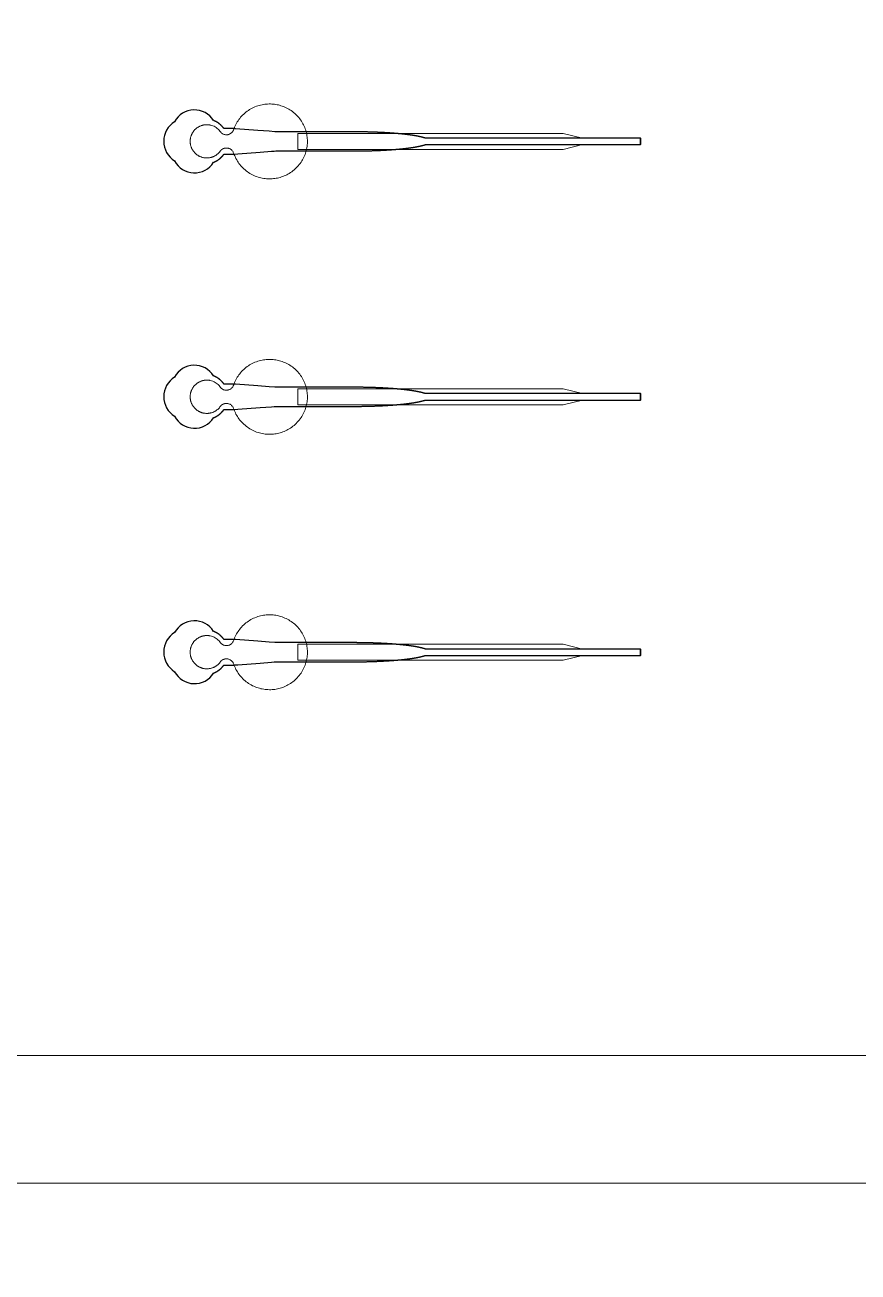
# Model space of a CAD drawing. Header units: inches. Extents: x -52997 to 52003, y -52254 to 52746.
# Drawn here: x 5746 to 12272, y -21043 to -11278 of the extents above; entities that cross this region are included whole.
import ezdxf

# ---------------------------------------------------------------- set-up
doc = ezdxf.new("R2010")
doc.units = ezdxf.units.IN
doc.header["$MEASUREMENT"] = 0
doc.layers.add('1', color=1, linetype='Continuous')
doc.layers.add('2', color=140, linetype='Continuous', lineweight=0)
doc.layers.add('3', color=90, linetype='Continuous', lineweight=0)

msp = doc.modelspace()

# ---------------------------------------------------------------- linework, layer by layer
at = {"layer": '1'}
for points in [[(-16283.4, -47485.7), (0, -47485.7), (16283.4, -47485.7, 5.999107)], [(-16250, -47285.7), (0, -47285.7), (16250, -47285.7, 5.986812)], [(-13685.8, -45485.7), (0, -45485.7), (13685.8, -45485.7, 6.794322)], [(7223.3, -12353.6), (7223.6, -12353.4), (7224.4, -12353.1), (7225.3, -12352.8), (7226.1, -12352.4), (7227, -12352.1), (7227.8, -12351.8), (7228.7, -12351.4), (7229.5, -12351), (7230.4, -12350.7), (7231.2, -12350.3), (7232.1, -12349.9), (7232.9, -12349.5), (7233.8, -12349.1), (7234.6, -12348.7), (7235.5, -12348.3), (7236.4, -12347.9), (7237.2, -12347.5), (7238.1, -12347.1), (7238.9, -12346.6), (7239.8, -12346.2), (7240.6, -12345.8), (7241.5, -12345.3), (7242.4, -12344.9), (7243.2, -12344.4), (7244.1, -12343.9), (7244.9, -12343.5), (7245.8, -12343), (7246.6, -12342.5), (7247.5, -12342), (7248.4, -12341.5), (7249.2, -12341), (7250.1, -12340.5), (7250.9, -12340), (7251.8, -12339.5), (7252.6, -12339), (7253.5, -12338.4), (7254.3, -12337.9), (7255.2, -12337.3), (7256, -12336.8), (7256.8, -12336.2), (7257.7, -12335.7), (7258.5, -12335.1), (7259.4, -12334.6), (7260.2, -12334), (7261, -12333.4), (7261.8, -12332.8), (7262.7, -12332.2), (7263.5, -12331.6), (7264.3, -12331), (7265.1, -12330.4), (7266, -12329.8), (7266.8, -12329.2), (7267.6, -12328.6), (7268.4, -12328), (7269.2, -12327.3), (7270, -12326.7), (7270.8, -12326.1), (7271.6, -12325.4), (7272.4, -12324.8), (7273.2, -12324.1), (7274, -12323.5), (7274.7, -12322.8), (7275.5, -12322.2), (7276.3, -12321.5), (7277, -12320.8), (7277.8, -12320.1), (7278.6, -12319.5), (7279.3, -12318.8), (7280.1, -12318.1), (7280.8, -12317.4), (7281.6, -12316.7), (7282.3, -12316), (7283, -12315.3), (7283.8, -12314.6), (7284.5, -12313.9), (7285.2, -12313.2), (7285.9, -12312.5), (7286.6, -12311.7), (7287.3, -12311), (7288, -12310.3), (7288.7, -12309.6), (7289.4, -12308.8), (7290.1, -12308.1), (7290.8, -12307.4), (7291.5, -12306.6), (7292.1, -12305.9), (7292.8, -12305.2), (7293.5, -12304.4), (7294.1, -12303.7), (7294.8, -12302.9), (7295.4, -12302.2), (7296, -12301.4), (7296.7, -12300.7), (7297.3, -12299.9), (7297.9, -12299.1), (7298.5, -12298.4), (7299.1, -12297.6), (7299.7, -12296.9), (7300.3, -12296.1), (7300.9, -12295.3), (7301.5, -12294.6), (7302, -12293.8), (7302.6, -12293), (7303.2, -12292.3), (7303.7, -12291.5), (7304.3, -12290.7), (7304.8, -12290), (7348.4, -12290), (7370.2, -12290), (7381.1, -12290), (7383.8, -12290), (7385.2, -12290), (7385.2, -12290), (7385.2, -12290), (7385.2, -12290), (7385.2, -12290), (7385.2, -12289.9), (7385.3, -12289.9), (7385.7, -12289.9), (7386.4, -12289.9), (7387.7, -12289.8), (7390.5, -12289.5), (7412.6, -12287.9), (7589.2, -12274.3), (7677.6, -12267.5), (7699.6, -12265.8), (7710.7, -12265), (7711, -12265), (7711.1, -12265), (7711.1, -12265), (7711.2, -12265), (7711.3, -12265), (7711.7, -12265), (7972.2, -12265), (7978.4, -12265), (7991, -12265), (8091.5, -12265), (8292.5, -12265), (8305.1, -12265), (8311.4, -12265), (8314.5, -12265), (8316.1, -12265), (8316.5, -12265), (8316.7, -12265), (8316.8, -12265), (8316.8, -12265), (8316.9, -12265), (8316.9, -12265), (8317.4, -12265), (8322, -12264.9), (8326.6, -12264.9), (8331.3, -12264.9), (8335.9, -12264.9), (8340.5, -12264.9), (8345.2, -12264.9), (8349.9, -12264.8), (8354.5, -12264.8), (8359.2, -12264.8), (8363.9, -12264.7), (8368.6, -12264.7), (8373.4, -12264.6), (8378.1, -12264.6), (8382.8, -12264.5), (8387.6, -12264.4), (8392.4, -12264.4), (8397.1, -12264.3), (8401.9, -12264.2), (8406.7, -12264.1), (8411.5, -12264), (8416.3, -12263.9), (8421.1, -12263.8), (8425.9, -12263.7), (8430.7, -12263.6), (8435.5, -12263.5), (8440.3, -12263.3), (8445.1, -12263.2), (8450, -12263.1), (8454.8, -12262.9), (8459.6, -12262.8), (8464.5, -12262.6), (8469.3, -12262.5), (8474.1, -12262.3), (8479, -12262.2), (8483.8, -12262), (8488.6, -12261.8), (8493.5, -12261.6), (8498.3, -12261.4), (8503.1, -12261.2), (8507.9, -12261), (8512.7, -12260.8), (8517.5, -12260.6), (8522.4, -12260.4), (8527.1, -12260.2), (8531.9, -12260), (8536.7, -12259.7), (8541.5, -12259.5), (8546.3, -12259.3), (8551, -12259), (8555.8, -12258.7), (8560.5, -12258.5), (8565.3, -12258.2), (8570, -12258), (8574.7, -12257.7), (8579.4, -12257.4), (8584.1, -12257.1), (8588.7, -12256.8), (8593.4, -12256.5), (8598, -12256.2), (8602.6, -12255.9), (8607.2, -12255.6), (8611.8, -12255.3), (8616.4, -12254.9), (8618.7, -12254.8), (8621, -12254.6), (8623.2, -12254.4), (8625.5, -12254.3), (8627.8, -12254.1), (8630, -12253.9), (8632.3, -12253.8), (8634.5, -12253.6), (8636.8, -12253.4), (8639, -12253.2), (8641.2, -12253), (8643.4, -12252.9), (8645.7, -12252.7), (8647.9, -12252.5), (8650.1, -12252.3), (8652.3, -12252.1), (8654.5, -12251.9), (8656.7, -12251.8), (8658.9, -12251.6), (8661.1, -12251.4), (8663.2, -12251.2), (8665.4, -12251), (8667.6, -12250.8), (8669.7, -12250.6), (8671.9, -12250.4), (8674, -12250.2), (8676.1, -12250), (8678.3, -12249.8), (8680.4, -12249.6), (8682.5, -12249.4), (8684.6, -12249.2), (8686.7, -12249), (8688.8, -12248.8), (8690.9, -12248.6), (8693, -12248.4), (8695.1, -12248.2), (8697.2, -12248), (8699.2, -12247.7), (8701.3, -12247.5), (8703.3, -12247.3), (8705.4, -12247.1), (8707.4, -12246.9), (8709.4, -12246.7), (8711.5, -12246.4), (8713.5, -12246.2), (8715.5, -12246), (8717.5, -12245.8), (8719.5, -12245.6), (8721.4, -12245.3), (8723.4, -12245.1), (8725.4, -12244.9), (8727.3, -12244.7), (8729.3, -12244.4), (8731.2, -12244.2), (8733.2, -12244), (8735.1, -12243.7), (8737, -12243.5), (8738.9, -12243.3), (8740.8, -12243), (8742.7, -12242.8), (8744.6, -12242.5), (8746.4, -12242.3), (8748.3, -12242.1), (8750.2, -12241.8), (8752, -12241.6), (8753.9, -12241.3), (8755.7, -12241.1), (8757.5, -12240.9), (8759.3, -12240.6), (8761.1, -12240.4), (8762.9, -12240.1), (8764.7, -12239.9), (8766.5, -12239.6), (8768.2, -12239.4), (8770, -12239.1), (8771.7, -12238.9), (8773.5, -12238.6), (8775.2, -12238.3), (8776.9, -12238.1), (8778.6, -12237.8), (8780.3, -12237.6), (8782, -12237.3), (8783.7, -12237.1), (8785.4, -12236.8), (8787.1, -12236.5), (8788.7, -12236.3), (8790.4, -12236), (8792, -12235.8), (8793.6, -12235.5), (8795.2, -12235.2), (8796.8, -12235), (8798.4, -12234.7), (8800, -12234.4), (8801.6, -12234.2), (8803.1, -12233.9), (8804.7, -12233.6), (8806.2, -12233.3), (8807.8, -12233.1), (8809.3, -12232.8), (8810.8, -12232.5), (8812.3, -12232.3), (8813.8, -12232), (8815.3, -12231.7), (8816.8, -12231.4), (8818.2, -12231.2), (8819.7, -12230.9), (8821.1, -12230.6), (8822.5, -12230.3), (8823.9, -12230), (8825.4, -12229.8), (8826.8, -12229.5), (8828.1, -12229.2), (8829.5, -12228.9), (8830.9, -12228.6), (8832.2, -12228.4), (8833.6, -12228.1), (8834.9, -12227.8), (8836.2, -12227.5), (8837.6, -12227.2), (8838.9, -12226.9), (8840.1, -12226.6), (8841.4, -12226.4), (8842.7, -12226.1), (8843.9, -12225.8), (8845.2, -12225.5), (8846.4, -12225.2), (8847.7, -12224.9), (8848.9, -12224.6), (8850.1, -12224.3), (8851.3, -12224), (8852.4, -12223.8), (8853.6, -12223.5), (8854.8, -12223.2), (8855.9, -12222.9), (8857.1, -12222.6), (8858.2, -12222.3), (8859.3, -12222), (8860.4, -12221.7), (8861.5, -12221.4), (8862.6, -12221.1), (8863.7, -12220.8), (8864.7, -12220.5), (8865.8, -12220.2), (8866.8, -12219.9), (8867.8, -12219.6), (8868.9, -12219.3), (8869.9, -12219), (8870.9, -12218.8), (8871.8, -12218.5), (8872.8, -12218.2), (8873.8, -12217.9), (8874.7, -12217.6), (8875.7, -12217.3), (8876.6, -12217), (8877.5, -12216.7), (8878.4, -12216.4), (8879.3, -12216.1), (8880.2, -12215.8), (8881.1, -12215.5), (8882.5, -12215), (10568.1, -12215.2), (10568.1, -12165), (8882.5, -12165), (8882.3, -12164.9), (8881.4, -12164.6), (8880.5, -12164.2), (8879.7, -12163.9), (8878.8, -12163.6), (8877.9, -12163.3), (8876.9, -12163), (8876, -12162.7), (8875.1, -12162.4), (8874.1, -12162.2), (8873.2, -12161.9), (8872.2, -12161.6), (8871.2, -12161.3), (8870.2, -12161), (8869.2, -12160.7), (8868.2, -12160.4), (8867.2, -12160.1), (8866.1, -12159.8), (8865.1, -12159.5), (8864, -12159.2), (8862.9, -12158.9), (8861.9, -12158.6), (8860.8, -12158.3), (8859.7, -12158), (8858.5, -12157.7), (8857.4, -12157.4), (8856.3, -12157.1), (8855.1, -12156.8), (8854, -12156.5), (8852.8, -12156.2), (8851.6, -12155.9), (8850.4, -12155.6), (8849.2, -12155.4), (8848, -12155.1), (8846.8, -12154.8), (8845.6, -12154.5), (8844.3, -12154.2), (8843, -12153.9), (8841.8, -12153.6), (8840.5, -12153.3), (8839.2, -12153), (8837.9, -12152.8), (8836.6, -12152.5), (8835.3, -12152.2), (8833.9, -12151.9), (8832.6, -12151.6), (8831.2, -12151.3), (8829.9, -12151.1), (8828.5, -12150.8), (8827.1, -12150.5), (8825.7, -12150.2), (8824.3, -12149.9), (8822.9, -12149.7), (8821.5, -12149.4), (8820, -12149.1), (8818.6, -12148.8), (8817.1, -12148.5), (8815.6, -12148.3), (8814.2, -12148), (8812.7, -12147.7), (8811.2, -12147.4), (8809.6, -12147.2), (8808.1, -12146.9), (8806.6, -12146.6), (8805, -12146.3), (8803.5, -12146.1), (8801.9, -12145.8), (8800.4, -12145.5), (8798.8, -12145.3), (8797.2, -12145), (8795.6, -12144.7), (8794, -12144.5), (8792.3, -12144.2), (8790.7, -12143.9), (8789.1, -12143.7), (8787.4, -12143.4), (8785.8, -12143.2), (8784.1, -12142.9), (8782.4, -12142.6), (8780.7, -12142.4), (8779, -12142.1), (8777.3, -12141.9), (8775.6, -12141.6), (8773.8, -12141.4), (8772.1, -12141.1), (8770.4, -12140.8), (8768.6, -12140.6), (8766.8, -12140.3), (8765.1, -12140.1), (8763.3, -12139.8), (8761.5, -12139.6), (8759.7, -12139.3), (8757.9, -12139.1), (8756.1, -12138.9), (8754.2, -12138.6), (8752.4, -12138.4), (8750.5, -12138.1), (8748.7, -12137.9), (8746.8, -12137.6), (8745, -12137.4), (8743.1, -12137.2), (8741.2, -12136.9), (8739.3, -12136.7), (8737.4, -12136.5), (8735.5, -12136.2), (8733.5, -12136), (8731.6, -12135.8), (8729.7, -12135.5), (8727.7, -12135.3), (8725.8, -12135.1), (8723.8, -12134.8), (8721.8, -12134.6), (8719.9, -12134.4), (8717.9, -12134.2), (8715.9, -12133.9), (8713.9, -12133.7), (8711.9, -12133.5), (8709.9, -12133.3), (8707.8, -12133.1), (8705.8, -12132.8), (8703.8, -12132.6), (8701.7, -12132.4), (8699.7, -12132.2), (8697.6, -12132), (8695.5, -12131.8), (8693.5, -12131.6), (8691.4, -12131.4), (8689.3, -12131.1), (8687.2, -12130.9), (8685.1, -12130.7), (8683, -12130.5), (8680.9, -12130.3), (8678.8, -12130.1), (8676.6, -12129.9), (8674.5, -12129.7), (8672.4, -12129.5), (8670.2, -12129.3), (8668.1, -12129.1), (8665.9, -12128.9), (8663.7, -12128.8), (8661.6, -12128.6), (8659.4, -12128.4), (8657.2, -12128.2), (8655, -12128), (8652.8, -12127.8), (8650.6, -12127.6), (8648.4, -12127.4), (8646.2, -12127.3), (8644, -12127.1), (8641.8, -12126.9), (8639.6, -12126.7), (8637.3, -12126.5), (8635.1, -12126.4), (8632.8, -12126.2), (8630.6, -12126), (8628.4, -12125.8), (8626.1, -12125.7), (8623.8, -12125.5), (8621.6, -12125.3), (8619.3, -12125.2), (8614.8, -12124.8), (8610.2, -12124.5), (8605.6, -12124.2), (8601, -12123.9), (8596.4, -12123.6), (8591.8, -12123.3), (8587.1, -12123), (8582.5, -12122.7), (8577.8, -12122.4), (8573.1, -12122.1), (8568.4, -12121.9), (8563.7, -12121.6), (8559, -12121.3), (8554.2, -12121.1), (8549.5, -12120.8), (8544.8, -12120.6), (8540, -12120.3), (8535.3, -12120.1), (8530.5, -12119.9), (8525.7, -12119.6), (8520.9, -12119.4), (8516.1, -12119.2), (8511.3, -12119), (8506.6, -12118.8), (8501.8, -12118.6), (8496.9, -12118.4), (8492.1, -12118.2), (8487.3, -12118), (8482.5, -12117.9), (8477.7, -12117.7), (8472.9, -12117.5), (8468.1, -12117.4), (8463.3, -12117.2), (8458.5, -12117.1), (8453.7, -12116.9), (8448.9, -12116.8), (8444.1, -12116.7), (8439.3, -12116.5), (8434.5, -12116.4), (8429.7, -12116.3), (8424.9, -12116.2), (8420.1, -12116.1), (8415.4, -12116), (8410.6, -12115.9), (8405.8, -12115.8), (8401.1, -12115.7), (8396.3, -12115.6), (8391.6, -12115.5), (8386.9, -12115.5), (8382.1, -12115.4), (8377.4, -12115.3), (8372.7, -12115.3), (8368, -12115.2), (8363.4, -12115.2), (8358.7, -12115.1), (8354, -12115.1), (8349.4, -12115.1), (8344.8, -12115), (8340.1, -12115), (8335.5, -12115), (8330.9, -12115), (8328.6, -12115), (8328.1, -12115), (8327.8, -12115), (8327.6, -12115), (8327.4, -12115), (8325.8, -12115), (8319.5, -12115), (8306.7, -12115), (8255.7, -12115), (8051.8, -12115), (8000.8, -12115), (7975.3, -12115), (7968.9, -12115), (7967.3, -12115), (7711.6, -12115), (7711.2, -12115), (7711.1, -12115), (7711.1, -12115), (7711.1, -12115), (7711, -12115), (7710.6, -12114.9), (7709.3, -12114.8), (7703.7, -12114.4), (7659.6, -12111), (7571.3, -12104.2), (7394.6, -12090.7), (7389.1, -12090.2), (7386.3, -12090), (7385.6, -12090), (7385.3, -12090), (7385.2, -12090), (7385.2, -12090), (7385.2, -12090), (7385.2, -12090), (7385.2, -12090), (7385.1, -12090), (7384.8, -12090), (7382.1, -12090), (7376.6, -12090), (7365.7, -12090), (7343.9, -12090), (7322.1, -12090), (7311.3, -12090), (7305.8, -12090), (7305.1, -12090), (7305, -12090), (7304.9, -12090), (7304.8, -12090), (7304.8, -12090), (7304.8, -12090), (7304.8, -12089.9), (7304.4, -12089.4), (7303.6, -12088.2), (7302.8, -12087.1), (7302, -12086), (7301.1, -12084.9), (7300.3, -12083.8), (7299.4, -12082.6), (7298.5, -12081.5), (7297.6, -12080.4), (7296.7, -12079.3), (7295.8, -12078.2), (7294.9, -12077.1), (7294, -12076), (7293, -12074.9), (7292, -12073.8), (7291.1, -12072.7), (7290.1, -12071.7), (7289.1, -12070.6), (7288.1, -12069.5), (7287, -12068.4), (7286, -12067.4), (7284.9, -12066.3), (7283.9, -12065.3), (7282.8, -12064.2), (7281.7, -12063.2), (7280.6, -12062.2), (7279.5, -12061.1), (7278.4, -12060.1), (7277.3, -12059.1), (7276.1, -12058.1), (7274.9, -12057.1), (7273.8, -12056.1), (7272.6, -12055.1), (7271.4, -12054.2), (7270.2, -12053.2), (7269, -12052.3), (7267.8, -12051.3), (7266.6, -12050.4), (7265.3, -12049.4), (7264.1, -12048.5), (7262.8, -12047.6), (7261.5, -12046.7), (7260.3, -12045.8), (7259, -12044.9), (7257.7, -12044.1), (7256.4, -12043.2), (7255.1, -12042.4), (7253.7, -12041.5), (7252.4, -12040.7), (7251.1, -12039.9), (7249.7, -12039.1), (7248.4, -12038.3), (7247, -12037.5), (7245.7, -12036.8), (7244.3, -12036), (7242.9, -12035.3), (7241.5, -12034.5), (7240.1, -12033.8), (7238.8, -12033.1), (7237.4, -12032.4), (7235.9, -12031.8), (7234.5, -12031.1), (7233.1, -12030.4), (7231.7, -12029.8), (7230.3, -12029.2), (7228.9, -12028.6), (7227.4, -12028), (7226, -12027.4), (7224.6, -12026.8), (7223.3, -12026.4, 0.576044), (6918.8, -12035.7, 0.560065), (6918.8, -12342.2, 0.578435)], [(7223.3, -14353.6), (7223.6, -14353.4), (7224.4, -14353.1), (7225.3, -14352.8), (7226.1, -14352.4), (7227, -14352.1), (7227.8, -14351.8), (7228.7, -14351.4), (7229.5, -14351), (7230.4, -14350.7), (7231.2, -14350.3), (7232.1, -14349.9), (7232.9, -14349.5), (7233.8, -14349.1), (7234.6, -14348.7), (7235.5, -14348.3), (7236.4, -14347.9), (7237.2, -14347.5), (7238.1, -14347.1), (7238.9, -14346.6), (7239.8, -14346.2), (7240.6, -14345.8), (7241.5, -14345.3), (7242.4, -14344.9), (7243.2, -14344.4), (7244.1, -14343.9), (7244.9, -14343.5), (7245.8, -14343), (7246.6, -14342.5), (7247.5, -14342), (7248.4, -14341.5), (7249.2, -14341), (7250.1, -14340.5), (7250.9, -14340), (7251.8, -14339.5), (7252.6, -14339), (7253.5, -14338.4), (7254.3, -14337.9), (7255.2, -14337.3), (7256, -14336.8), (7256.8, -14336.2), (7257.7, -14335.7), (7258.5, -14335.1), (7259.4, -14334.6), (7260.2, -14334), (7261, -14333.4), (7261.8, -14332.8), (7262.7, -14332.2), (7263.5, -14331.6), (7264.3, -14331), (7265.1, -14330.4), (7266, -14329.8), (7266.8, -14329.2), (7267.6, -14328.6), (7268.4, -14328), (7269.2, -14327.3), (7270, -14326.7), (7270.8, -14326.1), (7271.6, -14325.4), (7272.4, -14324.8), (7273.2, -14324.1), (7274, -14323.5), (7274.7, -14322.8), (7275.5, -14322.2), (7276.3, -14321.5), (7277, -14320.8), (7277.8, -14320.1), (7278.6, -14319.5), (7279.3, -14318.8), (7280.1, -14318.1), (7280.8, -14317.4), (7281.6, -14316.7), (7282.3, -14316), (7283, -14315.3), (7283.8, -14314.6), (7284.5, -14313.9), (7285.2, -14313.2), (7285.9, -14312.5), (7286.6, -14311.7), (7287.3, -14311), (7288, -14310.3), (7288.7, -14309.6), (7289.4, -14308.8), (7290.1, -14308.1), (7290.8, -14307.4), (7291.5, -14306.6), (7292.1, -14305.9), (7292.8, -14305.2), (7293.5, -14304.4), (7294.1, -14303.7), (7294.8, -14302.9), (7295.4, -14302.2), (7296, -14301.4), (7296.7, -14300.7), (7297.3, -14299.9), (7297.9, -14299.1), (7298.5, -14298.4), (7299.1, -14297.6), (7299.7, -14296.9), (7300.3, -14296.1), (7300.9, -14295.3), (7301.5, -14294.6), (7302, -14293.8), (7302.6, -14293), (7303.2, -14292.3), (7303.7, -14291.5), (7304.3, -14290.7), (7304.8, -14290), (7348.4, -14290), (7370.2, -14290), (7381.1, -14290), (7383.8, -14290), (7385.2, -14290), (7385.2, -14290), (7385.2, -14290), (7385.2, -14290), (7385.2, -14290), (7385.2, -14289.9), (7385.3, -14289.9), (7385.7, -14289.9), (7386.4, -14289.9), (7387.7, -14289.8), (7390.5, -14289.5), (7412.6, -14287.9), (7589.2, -14274.3), (7677.6, -14267.5), (7699.6, -14265.8), (7710.7, -14265), (7711, -14265), (7711.1, -14265), (7711.1, -14265), (7711.2, -14265), (7711.3, -14265), (7711.7, -14265), (7972.2, -14265), (7978.4, -14265), (7991, -14265), (8091.5, -14265), (8292.5, -14265), (8305.1, -14265), (8311.4, -14265), (8314.5, -14265), (8316.1, -14265), (8316.5, -14265), (8316.7, -14265), (8316.8, -14265), (8316.8, -14265), (8316.9, -14265), (8316.9, -14265), (8317.4, -14265), (8322, -14264.9), (8326.6, -14264.9), (8331.3, -14264.9), (8335.9, -14264.9), (8340.5, -14264.9), (8345.2, -14264.9), (8349.9, -14264.8), (8354.5, -14264.8), (8359.2, -14264.8), (8363.9, -14264.7), (8368.6, -14264.7), (8373.4, -14264.6), (8378.1, -14264.6), (8382.8, -14264.5), (8387.6, -14264.4), (8392.4, -14264.4), (8397.1, -14264.3), (8401.9, -14264.2), (8406.7, -14264.1), (8411.5, -14264), (8416.3, -14263.9), (8421.1, -14263.8), (8425.9, -14263.7), (8430.7, -14263.6), (8435.5, -14263.5), (8440.3, -14263.3), (8445.1, -14263.2), (8450, -14263.1), (8454.8, -14262.9), (8459.6, -14262.8), (8464.5, -14262.6), (8469.3, -14262.5), (8474.1, -14262.3), (8479, -14262.2), (8483.8, -14262), (8488.6, -14261.8), (8493.5, -14261.6), (8498.3, -14261.4), (8503.1, -14261.2), (8507.9, -14261), (8512.7, -14260.8), (8517.5, -14260.6), (8522.4, -14260.4), (8527.1, -14260.2), (8531.9, -14260), (8536.7, -14259.7), (8541.5, -14259.5), (8546.3, -14259.3), (8551, -14259), (8555.8, -14258.7), (8560.5, -14258.5), (8565.3, -14258.2), (8570, -14258), (8574.7, -14257.7), (8579.4, -14257.4), (8584.1, -14257.1), (8588.7, -14256.8), (8593.4, -14256.5), (8598, -14256.2), (8602.6, -14255.9), (8607.2, -14255.6), (8611.8, -14255.3), (8616.4, -14254.9), (8618.7, -14254.8), (8621, -14254.6), (8623.2, -14254.4), (8625.5, -14254.3), (8627.8, -14254.1), (8630, -14253.9), (8632.3, -14253.8), (8634.5, -14253.6), (8636.8, -14253.4), (8639, -14253.2), (8641.2, -14253), (8643.4, -14252.9), (8645.7, -14252.7), (8647.9, -14252.5), (8650.1, -14252.3), (8652.3, -14252.1), (8654.5, -14251.9), (8656.7, -14251.8), (8658.9, -14251.6), (8661.1, -14251.4), (8663.2, -14251.2), (8665.4, -14251), (8667.6, -14250.8), (8669.7, -14250.6), (8671.9, -14250.4), (8674, -14250.2), (8676.1, -14250), (8678.3, -14249.8), (8680.4, -14249.6), (8682.5, -14249.4), (8684.6, -14249.2), (8686.7, -14249), (8688.8, -14248.8), (8690.9, -14248.6), (8693, -14248.4), (8695.1, -14248.2), (8697.2, -14248), (8699.2, -14247.7), (8701.3, -14247.5), (8703.3, -14247.3), (8705.4, -14247.1), (8707.4, -14246.9), (8709.4, -14246.7), (8711.5, -14246.4), (8713.5, -14246.2), (8715.5, -14246), (8717.5, -14245.8), (8719.5, -14245.6), (8721.4, -14245.3), (8723.4, -14245.1), (8725.4, -14244.9), (8727.3, -14244.7), (8729.3, -14244.4), (8731.2, -14244.2), (8733.2, -14244), (8735.1, -14243.7), (8737, -14243.5), (8738.9, -14243.3), (8740.8, -14243), (8742.7, -14242.8), (8744.6, -14242.5), (8746.4, -14242.3), (8748.3, -14242.1), (8750.2, -14241.8), (8752, -14241.6), (8753.9, -14241.3), (8755.7, -14241.1), (8757.5, -14240.9), (8759.3, -14240.6), (8761.1, -14240.4), (8762.9, -14240.1), (8764.7, -14239.9), (8766.5, -14239.6), (8768.2, -14239.4), (8770, -14239.1), (8771.7, -14238.9), (8773.5, -14238.6), (8775.2, -14238.3), (8776.9, -14238.1), (8778.6, -14237.8), (8780.3, -14237.6), (8782, -14237.3), (8783.7, -14237.1), (8785.4, -14236.8), (8787.1, -14236.5), (8788.7, -14236.3), (8790.4, -14236), (8792, -14235.8), (8793.6, -14235.5), (8795.2, -14235.2), (8796.8, -14235), (8798.4, -14234.7), (8800, -14234.4), (8801.6, -14234.2), (8803.1, -14233.9), (8804.7, -14233.6), (8806.2, -14233.3), (8807.8, -14233.1), (8809.3, -14232.8), (8810.8, -14232.5), (8812.3, -14232.3), (8813.8, -14232), (8815.3, -14231.7), (8816.8, -14231.4), (8818.2, -14231.2), (8819.7, -14230.9), (8821.1, -14230.6), (8822.5, -14230.3), (8823.9, -14230), (8825.4, -14229.8), (8826.8, -14229.5), (8828.1, -14229.2), (8829.5, -14228.9), (8830.9, -14228.6), (8832.2, -14228.4), (8833.6, -14228.1), (8834.9, -14227.8), (8836.2, -14227.5), (8837.6, -14227.2), (8838.9, -14226.9), (8840.1, -14226.6), (8841.4, -14226.4), (8842.7, -14226.1), (8843.9, -14225.8), (8845.2, -14225.5), (8846.4, -14225.2), (8847.7, -14224.9), (8848.9, -14224.6), (8850.1, -14224.3), (8851.3, -14224), (8852.4, -14223.8), (8853.6, -14223.5), (8854.8, -14223.2), (8855.9, -14222.9), (8857.1, -14222.6), (8858.2, -14222.3), (8859.3, -14222), (8860.4, -14221.7), (8861.5, -14221.4), (8862.6, -14221.1), (8863.7, -14220.8), (8864.7, -14220.5), (8865.8, -14220.2), (8866.8, -14219.9), (8867.8, -14219.6), (8868.9, -14219.3), (8869.9, -14219), (8870.9, -14218.8), (8871.8, -14218.5), (8872.8, -14218.2), (8873.8, -14217.9), (8874.7, -14217.6), (8875.7, -14217.3), (8876.6, -14217), (8877.5, -14216.7), (8878.4, -14216.4), (8879.3, -14216.1), (8880.2, -14215.8), (8881.1, -14215.5), (8882.5, -14215), (10568.1, -14215.2), (10568.1, -14165), (8882.5, -14165), (8882.3, -14164.9), (8881.4, -14164.6), (8880.5, -14164.2), (8879.7, -14163.9), (8878.8, -14163.6), (8877.9, -14163.3), (8876.9, -14163), (8876, -14162.7), (8875.1, -14162.4), (8874.1, -14162.2), (8873.2, -14161.9), (8872.2, -14161.6), (8871.2, -14161.3), (8870.2, -14161), (8869.2, -14160.7), (8868.2, -14160.4), (8867.2, -14160.1), (8866.1, -14159.8), (8865.1, -14159.5), (8864, -14159.2), (8862.9, -14158.9), (8861.9, -14158.6), (8860.8, -14158.3), (8859.7, -14158), (8858.5, -14157.7), (8857.4, -14157.4), (8856.3, -14157.1), (8855.1, -14156.8), (8854, -14156.5), (8852.8, -14156.2), (8851.6, -14155.9), (8850.4, -14155.6), (8849.2, -14155.4), (8848, -14155.1), (8846.8, -14154.8), (8845.6, -14154.5), (8844.3, -14154.2), (8843, -14153.9), (8841.8, -14153.6), (8840.5, -14153.3), (8839.2, -14153), (8837.9, -14152.8), (8836.6, -14152.5), (8835.3, -14152.2), (8833.9, -14151.9), (8832.6, -14151.6), (8831.2, -14151.3), (8829.9, -14151.1), (8828.5, -14150.8), (8827.1, -14150.5), (8825.7, -14150.2), (8824.3, -14149.9), (8822.9, -14149.7), (8821.5, -14149.4), (8820, -14149.1), (8818.6, -14148.8), (8817.1, -14148.5), (8815.6, -14148.3), (8814.2, -14148), (8812.7, -14147.7), (8811.2, -14147.4), (8809.6, -14147.2), (8808.1, -14146.9), (8806.6, -14146.6), (8805, -14146.3), (8803.5, -14146.1), (8801.9, -14145.8), (8800.4, -14145.5), (8798.8, -14145.3), (8797.2, -14145), (8795.6, -14144.7), (8794, -14144.5), (8792.3, -14144.2), (8790.7, -14143.9), (8789.1, -14143.7), (8787.4, -14143.4), (8785.8, -14143.2), (8784.1, -14142.9), (8782.4, -14142.6), (8780.7, -14142.4), (8779, -14142.1), (8777.3, -14141.9), (8775.6, -14141.6), (8773.8, -14141.4), (8772.1, -14141.1), (8770.4, -14140.8), (8768.6, -14140.6), (8766.8, -14140.3), (8765.1, -14140.1), (8763.3, -14139.8), (8761.5, -14139.6), (8759.7, -14139.3), (8757.9, -14139.1), (8756.1, -14138.9), (8754.2, -14138.6), (8752.4, -14138.4), (8750.5, -14138.1), (8748.7, -14137.9), (8746.8, -14137.6), (8745, -14137.4), (8743.1, -14137.2), (8741.2, -14136.9), (8739.3, -14136.7), (8737.4, -14136.5), (8735.5, -14136.2), (8733.5, -14136), (8731.6, -14135.8), (8729.7, -14135.5), (8727.7, -14135.3), (8725.8, -14135.1), (8723.8, -14134.8), (8721.8, -14134.6), (8719.9, -14134.4), (8717.9, -14134.2), (8715.9, -14133.9), (8713.9, -14133.7), (8711.9, -14133.5), (8709.9, -14133.3), (8707.8, -14133.1), (8705.8, -14132.8), (8703.8, -14132.6), (8701.7, -14132.4), (8699.7, -14132.2), (8697.6, -14132), (8695.5, -14131.8), (8693.5, -14131.6), (8691.4, -14131.4), (8689.3, -14131.1), (8687.2, -14130.9), (8685.1, -14130.7), (8683, -14130.5), (8680.9, -14130.3), (8678.8, -14130.1), (8676.6, -14129.9), (8674.5, -14129.7), (8672.4, -14129.5), (8670.2, -14129.3), (8668.1, -14129.1), (8665.9, -14128.9), (8663.7, -14128.8), (8661.6, -14128.6), (8659.4, -14128.4), (8657.2, -14128.2), (8655, -14128), (8652.8, -14127.8), (8650.6, -14127.6), (8648.4, -14127.4), (8646.2, -14127.3), (8644, -14127.1), (8641.8, -14126.9), (8639.6, -14126.7), (8637.3, -14126.5), (8635.1, -14126.4), (8632.8, -14126.2), (8630.6, -14126), (8628.4, -14125.8), (8626.1, -14125.7), (8623.8, -14125.5), (8621.6, -14125.3), (8619.3, -14125.2), (8614.8, -14124.8), (8610.2, -14124.5), (8605.6, -14124.2), (8601, -14123.9), (8596.4, -14123.6), (8591.8, -14123.3), (8587.1, -14123), (8582.5, -14122.7), (8577.8, -14122.4), (8573.1, -14122.1), (8568.4, -14121.9), (8563.7, -14121.6), (8559, -14121.3), (8554.2, -14121.1), (8549.5, -14120.8), (8544.8, -14120.6), (8540, -14120.3), (8535.3, -14120.1), (8530.5, -14119.9), (8525.7, -14119.6), (8520.9, -14119.4), (8516.1, -14119.2), (8511.3, -14119), (8506.6, -14118.8), (8501.8, -14118.6), (8496.9, -14118.4), (8492.1, -14118.2), (8487.3, -14118), (8482.5, -14117.9), (8477.7, -14117.7), (8472.9, -14117.5), (8468.1, -14117.4), (8463.3, -14117.2), (8458.5, -14117.1), (8453.7, -14116.9), (8448.9, -14116.8), (8444.1, -14116.7), (8439.3, -14116.5), (8434.5, -14116.4), (8429.7, -14116.3), (8424.9, -14116.2), (8420.1, -14116.1), (8415.4, -14116), (8410.6, -14115.9), (8405.8, -14115.8), (8401.1, -14115.7), (8396.3, -14115.6), (8391.6, -14115.5), (8386.9, -14115.5), (8382.1, -14115.4), (8377.4, -14115.3), (8372.7, -14115.3), (8368, -14115.2), (8363.4, -14115.2), (8358.7, -14115.1), (8354, -14115.1), (8349.4, -14115.1), (8344.8, -14115), (8340.1, -14115), (8335.5, -14115), (8330.9, -14115), (8328.6, -14115), (8328.1, -14115), (8327.8, -14115), (8327.6, -14115), (8327.4, -14115), (8325.8, -14115), (8319.5, -14115), (8306.7, -14115), (8255.7, -14115), (8051.8, -14115), (8000.8, -14115), (7975.3, -14115), (7968.9, -14115), (7967.3, -14115), (7711.6, -14115), (7711.2, -14115), (7711.1, -14115), (7711.1, -14115), (7711.1, -14115), (7711, -14115), (7710.6, -14114.9), (7709.3, -14114.8), (7703.7, -14114.4), (7659.6, -14111), (7571.3, -14104.2), (7394.6, -14090.7), (7389.1, -14090.2), (7386.3, -14090), (7385.6, -14090), (7385.3, -14090), (7385.2, -14090), (7385.2, -14090), (7385.2, -14090), (7385.2, -14090), (7385.2, -14090), (7385.1, -14090), (7384.8, -14090), (7382.1, -14090), (7376.6, -14090), (7365.7, -14090), (7343.9, -14090), (7322.1, -14090), (7311.3, -14090), (7305.8, -14090), (7305.1, -14090), (7305, -14090), (7304.9, -14090), (7304.8, -14090), (7304.8, -14090), (7304.8, -14090), (7304.8, -14089.9), (7304.4, -14089.4), (7303.6, -14088.2), (7302.8, -14087.1), (7302, -14086), (7301.1, -14084.9), (7300.3, -14083.8), (7299.4, -14082.6), (7298.5, -14081.5), (7297.6, -14080.4), (7296.7, -14079.3), (7295.8, -14078.2), (7294.9, -14077.1), (7294, -14076), (7293, -14074.9), (7292, -14073.8), (7291.1, -14072.7), (7290.1, -14071.7), (7289.1, -14070.6), (7288.1, -14069.5), (7287, -14068.4), (7286, -14067.4), (7284.9, -14066.3), (7283.9, -14065.3), (7282.8, -14064.2), (7281.7, -14063.2), (7280.6, -14062.2), (7279.5, -14061.1), (7278.4, -14060.1), (7277.3, -14059.1), (7276.1, -14058.1), (7274.9, -14057.1), (7273.8, -14056.1), (7272.6, -14055.1), (7271.4, -14054.2), (7270.2, -14053.2), (7269, -14052.3), (7267.8, -14051.3), (7266.6, -14050.4), (7265.3, -14049.4), (7264.1, -14048.5), (7262.8, -14047.6), (7261.5, -14046.7), (7260.3, -14045.8), (7259, -14044.9), (7257.7, -14044.1), (7256.4, -14043.2), (7255.1, -14042.4), (7253.7, -14041.5), (7252.4, -14040.7), (7251.1, -14039.9), (7249.7, -14039.1), (7248.4, -14038.3), (7247, -14037.5), (7245.7, -14036.8), (7244.3, -14036), (7242.9, -14035.3), (7241.5, -14034.5), (7240.1, -14033.8), (7238.8, -14033.1), (7237.4, -14032.4), (7235.9, -14031.8), (7234.5, -14031.1), (7233.1, -14030.4), (7231.7, -14029.8), (7230.3, -14029.2), (7228.9, -14028.6), (7227.4, -14028), (7226, -14027.4), (7224.6, -14026.8), (7223.3, -14026.4, 0.576044), (6918.8, -14035.7, 0.560065), (6918.8, -14342.2, 0.578435)], [(7223.3, -16353.6), (7223.6, -16353.4), (7224.4, -16353.1), (7225.3, -16352.8), (7226.1, -16352.4), (7227, -16352.1), (7227.8, -16351.8), (7228.7, -16351.4), (7229.5, -16351), (7230.4, -16350.7), (7231.2, -16350.3), (7232.1, -16349.9), (7232.9, -16349.5), (7233.8, -16349.1), (7234.6, -16348.7), (7235.5, -16348.3), (7236.4, -16347.9), (7237.2, -16347.5), (7238.1, -16347.1), (7238.9, -16346.6), (7239.8, -16346.2), (7240.6, -16345.8), (7241.5, -16345.3), (7242.4, -16344.9), (7243.2, -16344.4), (7244.1, -16343.9), (7244.9, -16343.5), (7245.8, -16343), (7246.6, -16342.5), (7247.5, -16342), (7248.4, -16341.5), (7249.2, -16341), (7250.1, -16340.5), (7250.9, -16340), (7251.8, -16339.5), (7252.6, -16339), (7253.5, -16338.4), (7254.3, -16337.9), (7255.2, -16337.3), (7256, -16336.8), (7256.8, -16336.2), (7257.7, -16335.7), (7258.5, -16335.1), (7259.4, -16334.6), (7260.2, -16334), (7261, -16333.4), (7261.8, -16332.8), (7262.7, -16332.2), (7263.5, -16331.6), (7264.3, -16331), (7265.1, -16330.4), (7266, -16329.8), (7266.8, -16329.2), (7267.6, -16328.6), (7268.4, -16328), (7269.2, -16327.3), (7270, -16326.7), (7270.8, -16326.1), (7271.6, -16325.4), (7272.4, -16324.8), (7273.2, -16324.1), (7274, -16323.5), (7274.7, -16322.8), (7275.5, -16322.2), (7276.3, -16321.5), (7277, -16320.8), (7277.8, -16320.1), (7278.6, -16319.5), (7279.3, -16318.8), (7280.1, -16318.1), (7280.8, -16317.4), (7281.6, -16316.7), (7282.3, -16316), (7283, -16315.3), (7283.8, -16314.6), (7284.5, -16313.9), (7285.2, -16313.2), (7285.9, -16312.5), (7286.6, -16311.7), (7287.3, -16311), (7288, -16310.3), (7288.7, -16309.6), (7289.4, -16308.8), (7290.1, -16308.1), (7290.8, -16307.4), (7291.5, -16306.6), (7292.1, -16305.9), (7292.8, -16305.2), (7293.5, -16304.4), (7294.1, -16303.7), (7294.8, -16302.9), (7295.4, -16302.2), (7296, -16301.4), (7296.7, -16300.7), (7297.3, -16299.9), (7297.9, -16299.1), (7298.5, -16298.4), (7299.1, -16297.6), (7299.7, -16296.9), (7300.3, -16296.1), (7300.9, -16295.3), (7301.5, -16294.6), (7302, -16293.8), (7302.6, -16293), (7303.2, -16292.3), (7303.7, -16291.5), (7304.3, -16290.7), (7304.8, -16290), (7348.4, -16290), (7370.2, -16290), (7381.1, -16290), (7383.8, -16290), (7385.2, -16290), (7385.2, -16290), (7385.2, -16290), (7385.2, -16290), (7385.2, -16290), (7385.2, -16289.9), (7385.3, -16289.9), (7385.7, -16289.9), (7386.4, -16289.9), (7387.7, -16289.8), (7390.5, -16289.5), (7412.6, -16287.9), (7589.2, -16274.3), (7677.6, -16267.5), (7699.6, -16265.8), (7710.7, -16265), (7711, -16265), (7711.1, -16265), (7711.1, -16265), (7711.2, -16265), (7711.3, -16265), (7711.7, -16265), (7972.2, -16265), (7978.4, -16265), (7991, -16265), (8091.5, -16265), (8292.5, -16265), (8305.1, -16265), (8311.4, -16265), (8314.5, -16265), (8316.1, -16265), (8316.5, -16265), (8316.7, -16265), (8316.8, -16265), (8316.8, -16265), (8316.9, -16265), (8316.9, -16265), (8317.4, -16265), (8322, -16264.9), (8326.6, -16264.9), (8331.3, -16264.9), (8335.9, -16264.9), (8340.5, -16264.9), (8345.2, -16264.9), (8349.9, -16264.8), (8354.5, -16264.8), (8359.2, -16264.8), (8363.9, -16264.7), (8368.6, -16264.7), (8373.4, -16264.6), (8378.1, -16264.6), (8382.8, -16264.5), (8387.6, -16264.4), (8392.4, -16264.4), (8397.1, -16264.3), (8401.9, -16264.2), (8406.7, -16264.1), (8411.5, -16264), (8416.3, -16263.9), (8421.1, -16263.8), (8425.9, -16263.7), (8430.7, -16263.6), (8435.5, -16263.5), (8440.3, -16263.3), (8445.1, -16263.2), (8450, -16263.1), (8454.8, -16262.9), (8459.6, -16262.8), (8464.5, -16262.6), (8469.3, -16262.5), (8474.1, -16262.3), (8479, -16262.2), (8483.8, -16262), (8488.6, -16261.8), (8493.5, -16261.6), (8498.3, -16261.4), (8503.1, -16261.2), (8507.9, -16261), (8512.7, -16260.8), (8517.5, -16260.6), (8522.4, -16260.4), (8527.1, -16260.2), (8531.9, -16260), (8536.7, -16259.7), (8541.5, -16259.5), (8546.3, -16259.3), (8551, -16259), (8555.8, -16258.7), (8560.5, -16258.5), (8565.3, -16258.2), (8570, -16258), (8574.7, -16257.7), (8579.4, -16257.4), (8584.1, -16257.1), (8588.7, -16256.8), (8593.4, -16256.5), (8598, -16256.2), (8602.6, -16255.9), (8607.2, -16255.6), (8611.8, -16255.3), (8616.4, -16254.9), (8618.7, -16254.8), (8621, -16254.6), (8623.2, -16254.4), (8625.5, -16254.3), (8627.8, -16254.1), (8630, -16253.9), (8632.3, -16253.8), (8634.5, -16253.6), (8636.8, -16253.4), (8639, -16253.2), (8641.2, -16253), (8643.4, -16252.9), (8645.7, -16252.7), (8647.9, -16252.5), (8650.1, -16252.3), (8652.3, -16252.1), (8654.5, -16251.9), (8656.7, -16251.8), (8658.9, -16251.6), (8661.1, -16251.4), (8663.2, -16251.2), (8665.4, -16251), (8667.6, -16250.8), (8669.7, -16250.6), (8671.9, -16250.4), (8674, -16250.2), (8676.1, -16250), (8678.3, -16249.8), (8680.4, -16249.6), (8682.5, -16249.4), (8684.6, -16249.2), (8686.7, -16249), (8688.8, -16248.8), (8690.9, -16248.6), (8693, -16248.4), (8695.1, -16248.2), (8697.2, -16248), (8699.2, -16247.7), (8701.3, -16247.5), (8703.3, -16247.3), (8705.4, -16247.1), (8707.4, -16246.9), (8709.4, -16246.7), (8711.5, -16246.4), (8713.5, -16246.2), (8715.5, -16246), (8717.5, -16245.8), (8719.5, -16245.6), (8721.4, -16245.3), (8723.4, -16245.1), (8725.4, -16244.9), (8727.3, -16244.7), (8729.3, -16244.4), (8731.2, -16244.2), (8733.2, -16244), (8735.1, -16243.7), (8737, -16243.5), (8738.9, -16243.3), (8740.8, -16243), (8742.7, -16242.8), (8744.6, -16242.5), (8746.4, -16242.3), (8748.3, -16242.1), (8750.2, -16241.8), (8752, -16241.6), (8753.9, -16241.3), (8755.7, -16241.1), (8757.5, -16240.9), (8759.3, -16240.6), (8761.1, -16240.4), (8762.9, -16240.1), (8764.7, -16239.9), (8766.5, -16239.6), (8768.2, -16239.4), (8770, -16239.1), (8771.7, -16238.9), (8773.5, -16238.6), (8775.2, -16238.3), (8776.9, -16238.1), (8778.6, -16237.8), (8780.3, -16237.6), (8782, -16237.3), (8783.7, -16237.1), (8785.4, -16236.8), (8787.1, -16236.5), (8788.7, -16236.3), (8790.4, -16236), (8792, -16235.8), (8793.6, -16235.5), (8795.2, -16235.2), (8796.8, -16235), (8798.4, -16234.7), (8800, -16234.4), (8801.6, -16234.2), (8803.1, -16233.9), (8804.7, -16233.6), (8806.2, -16233.3), (8807.8, -16233.1), (8809.3, -16232.8), (8810.8, -16232.5), (8812.3, -16232.3), (8813.8, -16232), (8815.3, -16231.7), (8816.8, -16231.4), (8818.2, -16231.2), (8819.7, -16230.9), (8821.1, -16230.6), (8822.5, -16230.3), (8823.9, -16230), (8825.4, -16229.8), (8826.8, -16229.5), (8828.1, -16229.2), (8829.5, -16228.9), (8830.9, -16228.6), (8832.2, -16228.4), (8833.6, -16228.1), (8834.9, -16227.8), (8836.2, -16227.5), (8837.6, -16227.2), (8838.9, -16226.9), (8840.1, -16226.6), (8841.4, -16226.4), (8842.7, -16226.1), (8843.9, -16225.8), (8845.2, -16225.5), (8846.4, -16225.2), (8847.7, -16224.9), (8848.9, -16224.6), (8850.1, -16224.3), (8851.3, -16224), (8852.4, -16223.8), (8853.6, -16223.5), (8854.8, -16223.2), (8855.9, -16222.9), (8857.1, -16222.6), (8858.2, -16222.3), (8859.3, -16222), (8860.4, -16221.7), (8861.5, -16221.4), (8862.6, -16221.1), (8863.7, -16220.8), (8864.7, -16220.5), (8865.8, -16220.2), (8866.8, -16219.9), (8867.8, -16219.6), (8868.9, -16219.3), (8869.9, -16219), (8870.9, -16218.8), (8871.8, -16218.5), (8872.8, -16218.2), (8873.8, -16217.9), (8874.7, -16217.6), (8875.7, -16217.3), (8876.6, -16217), (8877.5, -16216.7), (8878.4, -16216.4), (8879.3, -16216.1), (8880.2, -16215.8), (8881.1, -16215.5), (8882.5, -16215), (10568.1, -16215.2), (10568.1, -16165), (8882.5, -16165), (8882.3, -16164.9), (8881.4, -16164.6), (8880.5, -16164.2), (8879.7, -16163.9), (8878.8, -16163.6), (8877.9, -16163.3), (8876.9, -16163), (8876, -16162.7), (8875.1, -16162.4), (8874.1, -16162.2), (8873.2, -16161.9), (8872.2, -16161.6), (8871.2, -16161.3), (8870.2, -16161), (8869.2, -16160.7), (8868.2, -16160.4), (8867.2, -16160.1), (8866.1, -16159.8), (8865.1, -16159.5), (8864, -16159.2), (8862.9, -16158.9), (8861.9, -16158.6), (8860.8, -16158.3), (8859.7, -16158), (8858.5, -16157.7), (8857.4, -16157.4), (8856.3, -16157.1), (8855.1, -16156.8), (8854, -16156.5), (8852.8, -16156.2), (8851.6, -16155.9), (8850.4, -16155.6), (8849.2, -16155.4), (8848, -16155.1), (8846.8, -16154.8), (8845.6, -16154.5), (8844.3, -16154.2), (8843, -16153.9), (8841.8, -16153.6), (8840.5, -16153.3), (8839.2, -16153), (8837.9, -16152.8), (8836.6, -16152.5), (8835.3, -16152.2), (8833.9, -16151.9), (8832.6, -16151.6), (8831.2, -16151.3), (8829.9, -16151.1), (8828.5, -16150.8), (8827.1, -16150.5), (8825.7, -16150.2), (8824.3, -16149.9), (8822.9, -16149.7), (8821.5, -16149.4), (8820, -16149.1), (8818.6, -16148.8), (8817.1, -16148.5), (8815.6, -16148.3), (8814.2, -16148), (8812.7, -16147.7), (8811.2, -16147.4), (8809.6, -16147.2), (8808.1, -16146.9), (8806.6, -16146.6), (8805, -16146.3), (8803.5, -16146.1), (8801.9, -16145.8), (8800.4, -16145.5), (8798.8, -16145.3), (8797.2, -16145), (8795.6, -16144.7), (8794, -16144.5), (8792.3, -16144.2), (8790.7, -16143.9), (8789.1, -16143.7), (8787.4, -16143.4), (8785.8, -16143.2), (8784.1, -16142.9), (8782.4, -16142.6), (8780.7, -16142.4), (8779, -16142.1), (8777.3, -16141.9), (8775.6, -16141.6), (8773.8, -16141.4), (8772.1, -16141.1), (8770.4, -16140.8), (8768.6, -16140.6), (8766.8, -16140.3), (8765.1, -16140.1), (8763.3, -16139.8), (8761.5, -16139.6), (8759.7, -16139.3), (8757.9, -16139.1), (8756.1, -16138.9), (8754.2, -16138.6), (8752.4, -16138.4), (8750.5, -16138.1), (8748.7, -16137.9), (8746.8, -16137.6), (8745, -16137.4), (8743.1, -16137.2), (8741.2, -16136.9), (8739.3, -16136.7), (8737.4, -16136.5), (8735.5, -16136.2), (8733.5, -16136), (8731.6, -16135.8), (8729.7, -16135.5), (8727.7, -16135.3), (8725.8, -16135.1), (8723.8, -16134.8), (8721.8, -16134.6), (8719.9, -16134.4), (8717.9, -16134.2), (8715.9, -16133.9), (8713.9, -16133.7), (8711.9, -16133.5), (8709.9, -16133.3), (8707.8, -16133.1), (8705.8, -16132.8), (8703.8, -16132.6), (8701.7, -16132.4), (8699.7, -16132.2), (8697.6, -16132), (8695.5, -16131.8), (8693.5, -16131.6), (8691.4, -16131.4), (8689.3, -16131.1), (8687.2, -16130.9), (8685.1, -16130.7), (8683, -16130.5), (8680.9, -16130.3), (8678.8, -16130.1), (8676.6, -16129.9), (8674.5, -16129.7), (8672.4, -16129.5), (8670.2, -16129.3), (8668.1, -16129.1), (8665.9, -16128.9), (8663.7, -16128.8), (8661.6, -16128.6), (8659.4, -16128.4), (8657.2, -16128.2), (8655, -16128), (8652.8, -16127.8), (8650.6, -16127.6), (8648.4, -16127.4), (8646.2, -16127.3), (8644, -16127.1), (8641.8, -16126.9), (8639.6, -16126.7), (8637.3, -16126.5), (8635.1, -16126.4), (8632.8, -16126.2), (8630.6, -16126), (8628.4, -16125.8), (8626.1, -16125.7), (8623.8, -16125.5), (8621.6, -16125.3), (8619.3, -16125.2), (8614.8, -16124.8), (8610.2, -16124.5), (8605.6, -16124.2), (8601, -16123.9), (8596.4, -16123.6), (8591.8, -16123.3), (8587.1, -16123), (8582.5, -16122.7), (8577.8, -16122.4), (8573.1, -16122.1), (8568.4, -16121.9), (8563.7, -16121.6), (8559, -16121.3), (8554.2, -16121.1), (8549.5, -16120.8), (8544.8, -16120.6), (8540, -16120.3), (8535.3, -16120.1), (8530.5, -16119.9), (8525.7, -16119.6), (8520.9, -16119.4), (8516.1, -16119.2), (8511.3, -16119), (8506.6, -16118.8), (8501.8, -16118.6), (8496.9, -16118.4), (8492.1, -16118.2), (8487.3, -16118), (8482.5, -16117.9), (8477.7, -16117.7), (8472.9, -16117.5), (8468.1, -16117.4), (8463.3, -16117.2), (8458.5, -16117.1), (8453.7, -16116.9), (8448.9, -16116.8), (8444.1, -16116.7), (8439.3, -16116.5), (8434.5, -16116.4), (8429.7, -16116.3), (8424.9, -16116.2), (8420.1, -16116.1), (8415.4, -16116), (8410.6, -16115.9), (8405.8, -16115.8), (8401.1, -16115.7), (8396.3, -16115.6), (8391.6, -16115.5), (8386.9, -16115.5), (8382.1, -16115.4), (8377.4, -16115.3), (8372.7, -16115.3), (8368, -16115.2), (8363.4, -16115.2), (8358.7, -16115.1), (8354, -16115.1), (8349.4, -16115.1), (8344.8, -16115), (8340.1, -16115), (8335.5, -16115), (8330.9, -16115), (8328.6, -16115), (8328.1, -16115), (8327.8, -16115), (8327.6, -16115), (8327.4, -16115), (8325.8, -16115), (8319.5, -16115), (8306.7, -16115), (8255.7, -16115), (8051.8, -16115), (8000.8, -16115), (7975.3, -16115), (7968.9, -16115), (7967.3, -16115), (7711.6, -16115), (7711.2, -16115), (7711.1, -16115), (7711.1, -16115), (7711.1, -16115), (7711, -16115), (7710.6, -16114.9), (7709.3, -16114.8), (7703.7, -16114.4), (7659.6, -16111), (7571.3, -16104.2), (7394.6, -16090.7), (7389.1, -16090.2), (7386.3, -16090), (7385.6, -16090), (7385.3, -16090), (7385.2, -16090), (7385.2, -16090), (7385.2, -16090), (7385.2, -16090), (7385.2, -16090), (7385.1, -16090), (7384.8, -16090), (7382.1, -16090), (7376.6, -16090), (7365.7, -16090), (7343.9, -16090), (7322.1, -16090), (7311.3, -16090), (7305.8, -16090), (7305.1, -16090), (7305, -16090), (7304.9, -16090), (7304.8, -16090), (7304.8, -16090), (7304.8, -16090), (7304.8, -16089.9), (7304.4, -16089.4), (7303.6, -16088.2), (7302.8, -16087.1), (7302, -16086), (7301.1, -16084.9), (7300.3, -16083.8), (7299.4, -16082.6), (7298.5, -16081.5), (7297.6, -16080.4), (7296.7, -16079.3), (7295.8, -16078.2), (7294.9, -16077.1), (7294, -16076), (7293, -16074.9), (7292, -16073.8), (7291.1, -16072.7), (7290.1, -16071.7), (7289.1, -16070.6), (7288.1, -16069.5), (7287, -16068.4), (7286, -16067.4), (7284.9, -16066.3), (7283.9, -16065.3), (7282.8, -16064.2), (7281.7, -16063.2), (7280.6, -16062.2), (7279.5, -16061.1), (7278.4, -16060.1), (7277.3, -16059.1), (7276.1, -16058.1), (7274.9, -16057.1), (7273.8, -16056.1), (7272.6, -16055.1), (7271.4, -16054.2), (7270.2, -16053.2), (7269, -16052.3), (7267.8, -16051.3), (7266.6, -16050.4), (7265.3, -16049.4), (7264.1, -16048.5), (7262.8, -16047.6), (7261.5, -16046.7), (7260.3, -16045.8), (7259, -16044.9), (7257.7, -16044.1), (7256.4, -16043.2), (7255.1, -16042.4), (7253.7, -16041.5), (7252.4, -16040.7), (7251.1, -16039.9), (7249.7, -16039.1), (7248.4, -16038.3), (7247, -16037.5), (7245.7, -16036.8), (7244.3, -16036), (7242.9, -16035.3), (7241.5, -16034.5), (7240.1, -16033.8), (7238.8, -16033.1), (7237.4, -16032.4), (7235.9, -16031.8), (7234.5, -16031.1), (7233.1, -16030.4), (7231.7, -16029.8), (7230.3, -16029.2), (7228.9, -16028.6), (7227.4, -16028), (7226, -16027.4), (7224.6, -16026.8), (7223.3, -16026.4, 0.576044), (6918.8, -16035.7, 0.560065), (6918.8, -16342.2, 0.578435)]]:
    msp.add_lwpolyline(points, format="xyb", close=True, dxfattribs=at)
msp.add_circle((-497.2, 245.8), 52500, dxfattribs=at)
at = {"layer": '2'}
for points in [[(-16283.4, -47485.7), (0, -47485.7), (16283.4, -47485.7, 5.999107)], [(-16250, -47285.7), (0, -47285.7), (16250, -47285.7, 5.986812)], [(-13685.8, -45485.7), (0, -45485.7), (13685.8, -45485.7, 6.794322)]]:
    msp.add_lwpolyline(points, format="xyb", close=True, dxfattribs=at)
for points in [[(32577, 17900.2), (32577, -20347.5), (-32423, -20347.5), (-32423, 17900.2)], [(31577, 16900.2), (31577, -19347.5), (-31423, -19347.5), (-31423, 16900.2)]]:
    msp.add_lwpolyline(points, close=True, dxfattribs=at)
msp.add_circle((-497.2, 245.8), 52500, dxfattribs=at)
for points in [[(7280.2, -12260.5), (7302.4, -12237.3), (7334, -12242.5), (7365.7, -12247.8), (7379.3, -12276.8), (7454.7, -12517.6), (7706.7, -12480), (7958.7, -12442.3), (7958.9, -12190.2), (7959, -11938), (7707, -11900.1), (7455, -11862.2), (7379.4, -12103), (7366.1, -12131.4), (7335.3, -12137.2), (7304.4, -12142.9), (7281.9, -12121.1), (7230.5, -12037.7), (7136.1, -12063.9), (7041.7, -12090), (7040.5, -12187.9), (7039.3, -12285.8), (7133.1, -12314.2), (7226.8, -12342.6), (7280.2, -12260.5)], [(7280.2, -14260.5), (7302.4, -14237.3), (7334, -14242.5), (7365.7, -14247.8), (7379.3, -14276.8), (7454.7, -14517.6), (7706.7, -14480), (7958.7, -14442.3), (7958.9, -14190.2), (7959, -13938), (7707, -13900.1), (7455, -13862.2), (7379.4, -14103), (7366.1, -14131.4), (7335.3, -14137.2), (7304.4, -14142.9), (7281.9, -14121.1), (7230.5, -14037.7), (7136.1, -14063.9), (7041.7, -14090), (7040.5, -14187.9), (7039.3, -14285.8), (7133.1, -14314.2), (7226.8, -14342.6), (7280.2, -14260.5)], [(7280.2, -16260.5), (7302.4, -16237.3), (7334, -16242.5), (7365.7, -16247.8), (7379.3, -16276.8), (7454.7, -16517.6), (7706.7, -16480), (7958.7, -16442.3), (7958.9, -16190.2), (7959, -15938), (7707, -15900.1), (7455, -15862.2), (7379.4, -16103), (7366.1, -16131.4), (7335.3, -16137.2), (7304.4, -16142.9), (7281.9, -16121.1), (7230.5, -16037.7), (7136.1, -16063.9), (7041.7, -16090), (7040.5, -16187.9), (7039.3, -16285.8), (7133.1, -16314.2), (7226.8, -16342.6), (7280.2, -16260.5)]]:
    msp.add_rational_spline(points, [1, 0.884783429184, 1, 0.884783429184, 1, 0.758252289935, 1, 0.758252289935, 1, 0.758252289935, 1, 0.758252289935, 1, 0.888941908896, 1, 0.888941908896, 1, 0.79946124759, 1, 0.79946124759, 1, 0.79946124759, 1, 0.79946124759, 1], degree=2, knots=[0, 0, 0, 0.969535, 0.969535, 1.939069, 1.939069, 3.359405, 3.359405, 4.779741, 4.779741, 6.200078, 6.200078, 7.620414, 7.620414, 8.571947, 8.571947, 9.52348, 9.52348, 10.812277, 10.812277, 12.101074, 12.101074, 13.389871, 13.389871, 14.678668, 14.678668, 14.678668], dxfattribs=at)
at = {"layer": '3'}
for points in [[(-16283.4, -47485.7), (0, -47485.7), (16283.4, -47485.7, 5.999107)], [(-16283.4, -47485.7), (0, -47485.7), (16283.4, -47485.7, 5.999107)], [(-16250, -47285.7), (0, -47285.7), (16250, -47285.7, 5.986812)], [(-16250, -47285.7), (0, -47285.7), (16250, -47285.7, 5.986812)], [(-13685.8, -45485.7), (0, -45485.7), (13685.8, -45485.7, 6.794322)], [(-13685.8, -45485.7), (0, -45485.7), (13685.8, -45485.7, 6.794322)]]:
    msp.add_lwpolyline(points, format="xyb", close=True, dxfattribs=at)
for points in [[(7883.8, -12127.4), (9963.3, -12127.5), (10113.3, -12165), (10570.2, -12165), (10570.2, -12215), (10113.3, -12215), (9963.3, -12252.5), (7883.8, -12252.4)], [(7883.8, -14127.4), (9963.3, -14127.5), (10113.3, -14165), (10570.2, -14165), (10570.2, -14215), (10113.3, -14215), (9963.3, -14252.5), (7883.8, -14252.4)], [(7883.8, -16127.4), (9963.3, -16127.5), (10113.3, -16165), (10570.2, -16165), (10570.2, -16215), (10113.3, -16215), (9963.3, -16252.5), (7883.8, -16252.4)]]:
    msp.add_lwpolyline(points, close=True, dxfattribs=at)
msp.add_circle((-497.2, 245.8), 52500, dxfattribs=at)
msp.add_circle((-497.2, 245.8), 52500, dxfattribs=at)

doc.saveas('drawing.dxf')
